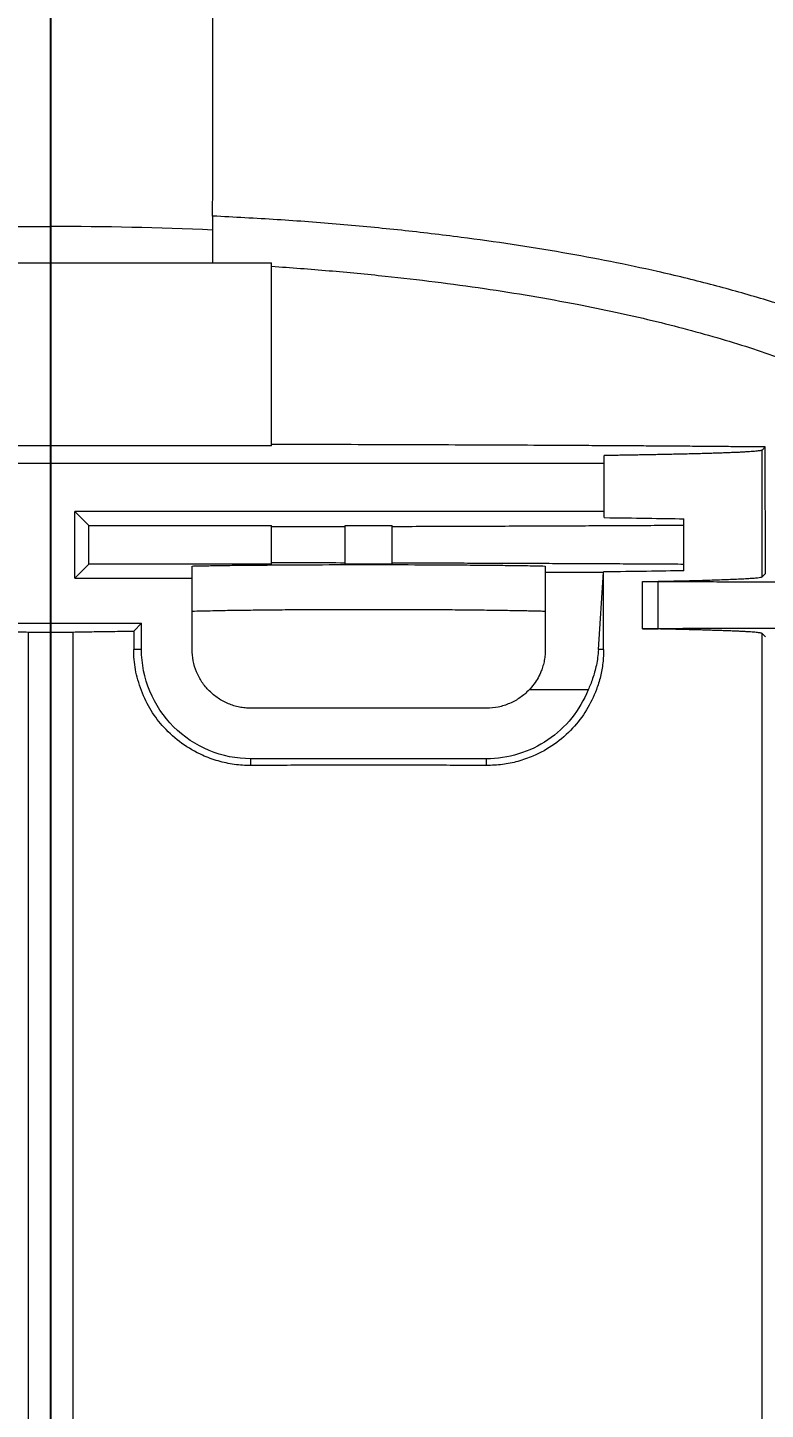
# Model space of a CAD drawing. Header units: inches. Extents: x 1631 to 3663, y 1126 to 1454.
# Drawn here: x 2404.71 to 2417.24, y 1308.65 to 1332.11 of the extents above; entities that cross this region are included whole.
import ezdxf

# ---------------------------------------------------------------- set-up
doc = ezdxf.new("R2010")
doc.units = ezdxf.units.IN
doc.header["$LTSCALE"] = 15
doc.styles.get("Standard").update_dxf_attribs({"font": 'txt', "bigfont": 'gbcbig.shx'})
doc.dimstyles.new('3', dxfattribs={"dimtxt": 3, "dimasz": 1, "dimexe": 0.18, "dimexo": 0.0625, "dimgap": 0.09, "dimtad": 0, "dimdsep": 46, "dimtxsty": 'Standard', "dimcen": 1, "dimclrd": 3, "dimclre": 3, "dimadec": 0, "dimazin": 2, "dimtfac": 1, "dimtofl": 0, "dimtmove": 0, "dimatfit": 3, "dimfxl": 1, "dimtolj": 1, "dimtzin": 0, "dimarcsym": 0})

# ---------------------------------------------------------------- blocks, each defined once
blk = doc.blocks.new('*D274')
at = {"color": 3, "lineweight": -2}
for p, q in [((2382.955, 1339.332), (2382.955, 1343.191)), ((2405.107, 1285.167), (2405.107, 1343.191)), ((2383.955, 1343.011), (2388.441, 1343.011)), ((2404.107, 1343.011), (2399.621, 1343.011))]:
    blk.add_line(p, q, dxfattribs=at)
at = {"color": 3}
for points in [[(2383.955, 1343.177), (2383.955, 1342.844), (2382.955, 1343.011)], [(2404.107, 1343.177), (2404.107, 1342.844), (2405.107, 1343.011)]]:
    blk.add_solid(points, dxfattribs=at)
at = {"layer": 'Defpoints', "color": 0}
for p in [(2382.955, 1343.011), (2382.955, 1339.27), (2405.107, 1285.104)]:
    blk.add_point(p, dxfattribs=at)
at = {"color": 0, "insert": (2394.031, 1343.011), "char_height": 3, "attachment_point": 5}
blk.add_mtext('\\A1;22.15', dxfattribs=at)
blk = doc.blocks.new('*D275')
at = {"color": 3, "lineweight": -2}
for p, q in [((2405.107, 1285.167), (2405.107, 1342.416)), ((2427.26, 1339.332), (2427.26, 1342.416)), ((2406.107, 1342.236), (2410.593, 1342.236)), ((2426.26, 1342.236), (2421.773, 1342.236))]:
    blk.add_line(p, q, dxfattribs=at)
at = {"color": 3}
for points in [[(2406.107, 1342.402), (2406.107, 1342.069), (2405.107, 1342.236)], [(2426.26, 1342.402), (2426.26, 1342.069), (2427.26, 1342.236)]]:
    blk.add_solid(points, dxfattribs=at)
at = {"layer": 'Defpoints', "color": 0}
for p in [(2427.26, 1342.236), (2427.26, 1339.27), (2405.107, 1285.104)]:
    blk.add_point(p, dxfattribs=at)
at = {"color": 0, "insert": (2416.183, 1342.236), "char_height": 3, "attachment_point": 5}
blk.add_mtext('\\A1;22.15', dxfattribs=at)

msp = doc.modelspace()

# ---------------------------------------------------------------- linework, layer by layer
at = {"color": 7, "linetype": 'Continuous', "lineweight": 15}
for p, q in [((2407.857, 1328.91), (2407.857, 1328.115)), ((2401.357, 1328.115), (2408.857, 1328.115)), ((2408.857, 1325.008), (2408.857, 1328.115)), ((2408.857, 1325.008), (2401.357, 1325.008)), ((2414.507, 1324.713), (2414.507, 1324.845)), ((2417.243, 1324.99), (2417.189, 1324.935)), ((2417.189, 1322.785), (2417.189, 1324.935)), ((2417.247, 1322.841), (2417.243, 1324.99)), ((2395.707, 1324.713), (2414.507, 1324.713)), ((2414.507, 1323.895), (2414.507, 1324.713)), ((2414.507, 1323.895), (2405.516, 1323.895)), ((2405.516, 1322.764), (2405.516, 1323.895)), ((2405.516, 1323.895), (2405.755, 1323.657)), ((2414.507, 1323.79), (2414.507, 1323.895)), ((2405.755, 1323.657), (2408.857, 1323.657)), ((2405.756, 1323.003), (2405.755, 1323.657)), ((2408.857, 1323.003), (2408.857, 1323.657)), ((2410.107, 1323.656), (2410.907, 1323.656)), ((2410.107, 1323.003), (2410.107, 1323.656)), ((2410.907, 1323.003), (2410.907, 1323.656)), ((2415.857, 1323.662), (2415.857, 1323.771)), ((2415.857, 1322.888), (2415.857, 1323.771)), ((2405.756, 1323.003), (2405.516, 1322.764)), ((2408.857, 1323.003), (2405.756, 1323.003)), ((2407.507, 1322.764), (2407.507, 1322.969)), ((2410.907, 1323.003), (2410.107, 1323.003)), ((2413.507, 1322.969), (2413.507, 1322.865)), ((2405.516, 1322.764), (2407.507, 1322.764)), ((2407.507, 1321.554), (2407.507, 1322.764)), ((2413.507, 1322.865), (2414.493, 1322.865)), ((2413.507, 1322.865), (2413.507, 1321.554)), ((2414.41, 1321.554), (2414.493, 1322.865)), ((2414.493, 1322.865), (2414.497, 1322.869)), ((2414.497, 1321.554), (2414.497, 1322.869)), ((2417.19, 1322.786), (2417.189, 1322.785)), ((2417.19, 1322.786), (2417.244, 1322.841)), ((2415.156, 1322.704), (2415.426, 1322.704)), ((2415.156, 1321.904), (2415.156, 1322.704)), ((2415.426, 1321.904), (2415.426, 1322.704)), ((2403.517, 1321.996), (2406.649, 1321.996)), ((2404.731, 1288.34), (2404.731, 1321.848)), ((2405.483, 1321.848), (2405.483, 1288.34)), ((2406.649, 1321.996), (2406.517, 1321.864)), ((2406.517, 1321.864), (2406.517, 1321.554)), ((2406.649, 1321.554), (2406.649, 1321.996)), ((2415.156, 1321.904), (2415.426, 1321.904)), ((2417.189, 1321.824), (2417.19, 1321.823)), ((2417.189, 1285.985), (2417.189, 1321.824)), ((2417.244, 1321.768), (2417.19, 1321.823)), ((2406.649, 1321.554), (2406.517, 1321.554)), ((2414.497, 1321.554), (2414.41, 1321.554)), ((2414.233, 1320.865), (2413.232, 1320.865)), ((2412.507, 1320.554), (2408.507, 1320.554)), ((2412.507, 1319.696), (2408.507, 1319.696)), ((2408.507, 1319.582), (2408.507, 1319.696)), ((2412.507, 1319.582), (2412.507, 1319.696))]:
    msp.add_line(p, q, dxfattribs=at)
msp.add_arc((2405.107, 1266.108), 62.626, 87.48338, 90.00014, dxfattribs=at)
for points, knots in [([(2407.857, 1328.91), (2407.858, 1329.83), (2407.858, 1330.753), (2407.858, 1332.611), (2407.858, 1333.547), (2407.857, 1334.485)], [0, 0, 0, 0, 0.5, 0.5, 1, 1, 1, 1]), ([(2419.837, 1326.477), (2419.757, 1326.516), (2419.595, 1326.597), (2419.344, 1326.712), (2419.085, 1326.826), (2418.816, 1326.938), (2418.539, 1327.047), (2418.253, 1327.153), (2417.799, 1327.314), (2417.157, 1327.519), (2416.306, 1327.757), (2415.194, 1328.026), (2413.785, 1328.305), (2412.324, 1328.524), (2411.057, 1328.673), (2410.015, 1328.773), (2408.946, 1328.854), (2408.223, 1328.891), (2407.857, 1328.91)], [0, 0, 0, 0, 0.025028, 0.050336, 0.075944, 0.10187, 0.128133, 0.154749, 0.181735, 0.253052, 0.326428, 0.402101, 0.533687, 0.671469, 0.751209, 0.832468, 0.915361, 1, 1, 1, 1]), ([(2402.357, 1328.674), (2402.586, 1328.683), (2403.044, 1328.702), (2403.732, 1328.721), (2404.419, 1328.732), (2404.878, 1328.734), (2405.107, 1328.734)], [0, 0, 0, 0, 0.25001, 0.500013, 0.75001, 1, 1, 1, 1]), ([(2408.857, 1328.058), (2409.021, 1328.047), (2409.347, 1328.024), (2409.832, 1327.984), (2410.312, 1327.941), (2411.197, 1327.851), (2412.453, 1327.695), (2413.751, 1327.476), (2414.694, 1327.283), (2415.318, 1327.141), (2415.917, 1326.99), (2416.49, 1326.829), (2417.04, 1326.66), (2417.39, 1326.537), (2417.563, 1326.477)], [0, 0, 0, 0, 0.053502, 0.106518, 0.1590642, 0.2111572, 0.398045, 0.5763021, 0.6511493, 0.7241578, 0.7954314, 0.8650818, 0.9332288, 1, 1, 1, 1]), ([(2417.243, 1324.99), (2417.134, 1324.991), (2416.913, 1324.993), (2416.574, 1324.996), (2416.226, 1324.999), (2415.869, 1325.002), (2415.502, 1325.004), (2415.126, 1325.007), (2414.741, 1325.01), (2414.346, 1325.012), (2413.942, 1325.014), (2413.379, 1325.017), (2412.648, 1325.021), (2411.741, 1325.024), (2410.805, 1325.028), (2409.842, 1325.03), (2409.188, 1325.032), (2408.857, 1325.032)], [0, 0, 0, 0, 0.042566, 0.08577, 0.129636, 0.17419, 0.219456, 0.265455, 0.31221, 0.359741, 0.408066, 0.457206, 0.56083, 0.666786, 0.775214, 0.886245, 1, 1, 1, 1]), ([(2417.189, 1324.935), (2417.185, 1324.934), (2417.179, 1324.931), (2417.156, 1324.926), (2417.124, 1324.922), (2417.083, 1324.917), (2417.033, 1324.913), (2416.975, 1324.909), (2416.909, 1324.905), (2416.837, 1324.901), (2416.758, 1324.897), (2416.672, 1324.894), (2416.582, 1324.89), (2416.486, 1324.887), (2416.386, 1324.883), (2416.282, 1324.88), (2416.174, 1324.877), (2416.063, 1324.874), (2415.949, 1324.871), (2415.833, 1324.868), (2415.715, 1324.866), (2415.596, 1324.863), (2415.475, 1324.861), (2415.354, 1324.858), (2415.232, 1324.856), (2415.11, 1324.854), (2414.988, 1324.852), (2414.867, 1324.85), (2414.746, 1324.848), (2414.627, 1324.846), (2414.547, 1324.845), (2414.507, 1324.845)], [0, 0, 0, 0, 0.044328, 0.087953, 0.130875, 0.173093, 0.214608, 0.25542, 0.295529, 0.334934, 0.373637, 0.411636, 0.448931, 0.485524, 0.521413, 0.556599, 0.591082, 0.624862, 0.657938, 0.690311, 0.721981, 0.752947, 0.783211, 0.812771, 0.841628, 0.869781, 0.897231, 0.923978, 0.950022, 0.975363, 1, 1, 1, 1]), ([(2410.907, 1323.642), (2411.089, 1323.642), (2411.449, 1323.643), (2411.983, 1323.645), (2412.505, 1323.647), (2413.017, 1323.649), (2413.518, 1323.651), (2414.007, 1323.653), (2414.486, 1323.655), (2414.954, 1323.657), (2415.411, 1323.66), (2415.709, 1323.662), (2415.857, 1323.662)], [0, 0, 0, 0, 0.107222, 0.212712, 0.316514, 0.418674, 0.519239, 0.61826, 0.71579, 0.811885, 0.906601, 1, 1, 1, 1]), ([(2408.857, 1323.638), (2409.066, 1323.638), (2409.483, 1323.639), (2409.899, 1323.64), (2410.107, 1323.64)], [0, 0, 0, 0, 0.499972, 1, 1, 1, 1]), ([(2407.507, 1322.969), (2407.539, 1322.97), (2407.603, 1322.971), (2407.708, 1322.973), (2407.819, 1322.975), (2407.938, 1322.977), (2408.127, 1322.98), (2408.401, 1322.983), (2408.779, 1322.986), (2409.185, 1322.989), (2409.755, 1322.992), (2410.507, 1322.993), (2411.259, 1322.992), (2411.829, 1322.989), (2412.235, 1322.986), (2412.613, 1322.983), (2412.918, 1322.979), (2413.158, 1322.976), (2413.346, 1322.973), (2413.453, 1322.97), (2413.507, 1322.969)], [0, 0, 0, 0, 0.025198, 0.050243, 0.075202, 0.100143, 0.125134, 0.187708, 0.25018, 0.312607, 0.375228, 0.500012, 0.624795, 0.687342, 0.749844, 0.81224, 0.87489, 0.916469, 0.958068, 1, 1, 1, 1]), ([(2410.107, 1323.02), (2409.899, 1323.02), (2409.483, 1323.021), (2409.066, 1323.022), (2408.857, 1323.022)], [0, 0, 0, 0, 0.500014, 1, 1, 1, 1]), ([(2415.857, 1322.997), (2415.722, 1322.998), (2415.451, 1323), (2415.037, 1323.002), (2414.614, 1323.004), (2414.182, 1323.006), (2413.741, 1323.008), (2413.291, 1323.01), (2412.832, 1323.012), (2412.363, 1323.014), (2411.886, 1323.015), (2411.4, 1323.017), (2411.072, 1323.018), (2410.907, 1323.018)], [0, 0, 0, 0, 0.084921, 0.170915, 0.258025, 0.346296, 0.435769, 0.526485, 0.618483, 0.711798, 0.806467, 0.902524, 1, 1, 1, 1]), ([(2415.156, 1322.704), (2415.215, 1322.705), (2415.337, 1322.708), (2415.515, 1322.711), (2415.694, 1322.715), (2415.873, 1322.719), (2416.05, 1322.723), (2416.222, 1322.728), (2416.387, 1322.733), (2416.545, 1322.739), (2416.691, 1322.744), (2416.824, 1322.75), (2416.94, 1322.757), (2417.039, 1322.763), (2417.115, 1322.77), (2417.169, 1322.778), (2417.182, 1322.783), (2417.189, 1322.785)], [0, 0, 0, 0, 0.048109, 0.09887, 0.152281, 0.208344, 0.267058, 0.328423, 0.39244, 0.459107, 0.528425, 0.600394, 0.675014, 0.752285, 0.832206, 0.914778, 1, 1, 1, 1]), ([(2415.426, 1322.704), (2415.505, 1322.704), (2415.663, 1322.704), (2415.899, 1322.704), (2416.133, 1322.704), (2416.365, 1322.703), (2416.595, 1322.703), (2416.824, 1322.702), (2417.051, 1322.701), (2417.277, 1322.699), (2417.5, 1322.698), (2417.83, 1322.696), (2418.258, 1322.692), (2418.764, 1322.687), (2419.237, 1322.681), (2419.674, 1322.674), (2420.07, 1322.666), (2420.422, 1322.658), (2420.725, 1322.649), (2420.961, 1322.64), (2421.138, 1322.632), (2421.267, 1322.624), (2421.358, 1322.616), (2421.415, 1322.608), (2421.422, 1322.602), (2421.426, 1322.6)], [0, 0, 0, 0, 0.02517, 0.050198, 0.07512, 0.099977, 0.124806, 0.149647, 0.174538, 0.19952, 0.22463, 0.249905, 0.312372, 0.374891, 0.437276, 0.499804, 0.562286, 0.62474, 0.68724, 0.749807, 0.800231, 0.850151, 0.899877, 0.949723, 1, 1, 1, 1]), ([(2413.507, 1322.198), (2413.475, 1322.199), (2413.411, 1322.2), (2413.306, 1322.203), (2413.194, 1322.205), (2413.075, 1322.208), (2412.885, 1322.211), (2412.611, 1322.215), (2412.233, 1322.22), (2411.827, 1322.223), (2411.257, 1322.226), (2410.507, 1322.228), (2409.757, 1322.226), (2409.188, 1322.223), (2408.782, 1322.22), (2408.404, 1322.215), (2408.099, 1322.211), (2407.858, 1322.206), (2407.669, 1322.202), (2407.561, 1322.199), (2407.507, 1322.198)], [0, 0, 0, 0, 0.025279, 0.050403, 0.075442, 0.100462, 0.125532, 0.188129, 0.250629, 0.312969, 0.375502, 0.500003, 0.624506, 0.686966, 0.749382, 0.811809, 0.874485, 0.916198, 0.957931, 1, 1, 1, 1]), ([(2421.426, 1322.009), (2421.425, 1322.008), (2421.423, 1322.005), (2421.409, 1322.001), (2421.386, 1321.997), (2421.354, 1321.993), (2421.313, 1321.989), (2421.262, 1321.985), (2421.203, 1321.981), (2421.134, 1321.977), (2421.056, 1321.973), (2420.927, 1321.967), (2420.725, 1321.96), (2420.422, 1321.951), (2420.07, 1321.943), (2419.674, 1321.935), (2419.237, 1321.928), (2418.764, 1321.922), (2418.258, 1321.917), (2417.759, 1321.913), (2417.279, 1321.909), (2416.826, 1321.907), (2416.365, 1321.906), (2415.898, 1321.905), (2415.584, 1321.905), (2415.426, 1321.904)], [0, 0, 0, 0, 0.025205, 0.050267, 0.075224, 0.100113, 0.124975, 0.149849, 0.174774, 0.199788, 0.224931, 0.250239, 0.312746, 0.375302, 0.437696, 0.500232, 0.5627, 0.62514, 0.687601, 0.750125, 0.800487, 0.850345, 0.900008, 0.949789, 1, 1, 1, 1]), ([(2403.64, 1321.865), (2403.706, 1321.864), (2403.838, 1321.862), (2404.029, 1321.86), (2404.215, 1321.857), (2404.393, 1321.854), (2404.566, 1321.851), (2404.676, 1321.849), (2404.731, 1321.848)], [0, 0, 0, 0, 0.167044, 0.333634, 0.499996, 0.666359, 0.832951, 1, 1, 1, 1]), ([(2404.731, 1321.848), (2404.75, 1321.847), (2404.787, 1321.847), (2404.851, 1321.846), (2404.923, 1321.845), (2405.009, 1321.845), (2405.107, 1321.845), (2405.205, 1321.845), (2405.303, 1321.845), (2405.399, 1321.846), (2405.454, 1321.847), (2405.483, 1321.848)], [0, 0, 0, 0, 0.0981274, 0.1893365, 0.2759421, 0.3812956, 0.5001721, 0.61849, 0.7243987, 0.8553317, 1, 1, 1, 1]), ([(2405.483, 1321.848), (2405.535, 1321.849), (2405.64, 1321.851), (2405.804, 1321.854), (2405.974, 1321.856), (2406.149, 1321.859), (2406.33, 1321.862), (2406.454, 1321.863), (2406.517, 1321.864)], [0, 0, 0, 0, 0.167013, 0.333612, 0.500004, 0.666395, 0.832991, 1, 1, 1, 1]), ([(2417.189, 1321.824), (2417.186, 1321.825), (2417.18, 1321.828), (2417.158, 1321.832), (2417.129, 1321.837), (2417.091, 1321.841), (2417.045, 1321.845), (2416.993, 1321.849), (2416.933, 1321.853), (2416.867, 1321.856), (2416.796, 1321.86), (2416.719, 1321.863), (2416.638, 1321.867), (2416.553, 1321.87), (2416.464, 1321.873), (2416.372, 1321.876), (2416.277, 1321.879), (2416.18, 1321.882), (2416.08, 1321.885), (2415.979, 1321.887), (2415.877, 1321.89), (2415.774, 1321.892), (2415.671, 1321.895), (2415.567, 1321.897), (2415.464, 1321.899), (2415.361, 1321.901), (2415.259, 1321.903), (2415.19, 1321.904), (2415.156, 1321.904)], [0, 0, 0, 0, 0.049491, 0.098099, 0.145825, 0.192669, 0.23863, 0.283709, 0.327906, 0.37122, 0.413652, 0.455202, 0.49587, 0.535655, 0.574558, 0.612578, 0.649716, 0.685972, 0.721345, 0.755836, 0.789445, 0.822171, 0.854015, 0.884977, 0.915056, 0.944253, 0.972568, 1, 1, 1, 1]), ([(2408.507, 1319.582), (2408.46, 1319.583), (2408.365, 1319.584), (2408.224, 1319.599), (2408.085, 1319.623), (2407.948, 1319.657), (2407.813, 1319.701), (2407.602, 1319.787), (2407.326, 1319.947), (2407.036, 1320.206), (2406.802, 1320.508), (2406.666, 1320.792), (2406.586, 1321.031), (2406.544, 1321.207), (2406.521, 1321.381), (2406.518, 1321.496), (2406.517, 1321.554)], [0, 0, 0, 0, 0.045473, 0.090874, 0.136408, 0.182274, 0.228669, 0.275783, 0.408125, 0.542868, 0.660202, 0.77965, 0.839657, 0.895632, 0.94685, 1, 1, 1, 1]), ([(2408.507, 1319.696), (2408.264, 1319.696), (2408.021, 1319.744), (2407.571, 1319.93), (2407.365, 1320.068), (2407.021, 1320.412), (2406.883, 1320.618), (2406.697, 1321.068), (2406.649, 1321.311), (2406.649, 1321.554)], [0, 0, 0, 0, 0.25, 0.25, 0.5, 0.5, 0.75, 0.75, 1, 1, 1, 1]), ([(2408.507, 1320.554), (2408.474, 1320.555), (2408.409, 1320.557), (2408.312, 1320.572), (2408.217, 1320.596), (2408.093, 1320.64), (2407.948, 1320.717), (2407.796, 1320.843), (2407.67, 1320.995), (2407.578, 1321.169), (2407.518, 1321.358), (2407.511, 1321.489), (2407.507, 1321.554)], [0, 0, 0, 0, 0.0627968, 0.1250264, 0.1872988, 0.2502231, 0.3750179, 0.5001477, 0.6249424, 0.7500721, 0.8749508, 1, 1, 1, 1]), ([(2414.497, 1321.554), (2414.497, 1321.516), (2414.495, 1321.438), (2414.485, 1321.322), (2414.468, 1321.207), (2414.444, 1321.094), (2414.413, 1320.981), (2414.346, 1320.784), (2414.214, 1320.512), (2413.973, 1320.199), (2413.668, 1319.93), (2413.347, 1319.752), (2413.045, 1319.647), (2412.78, 1319.591), (2412.598, 1319.585), (2412.507, 1319.582)], [0, 0, 0, 0, 0.035373, 0.070652, 0.106025, 0.141678, 0.177794, 0.214548, 0.336037, 0.462788, 0.599107, 0.736634, 0.825762, 0.913085, 1, 1, 1, 1]), ([(2413.507, 1321.554), (2413.506, 1321.523), (2413.505, 1321.461), (2413.491, 1321.368), (2413.469, 1321.276), (2413.436, 1321.178), (2413.387, 1321.073), (2413.321, 1320.966), (2413.261, 1320.898), (2413.232, 1320.865)], [0, 0, 0, 0, 0.136037, 0.269791, 0.40135, 0.530806, 0.69844, 0.854721, 1, 1, 1, 1]), ([(2414.41, 1321.554), (2414.406, 1321.508), (2414.398, 1321.419), (2414.376, 1321.29), (2414.347, 1321.171), (2414.313, 1321.061), (2414.276, 1320.96), (2414.247, 1320.896), (2414.233, 1320.865)], [0, 0, 0, 0, 0.199713, 0.38619, 0.559445, 0.71949, 0.866337, 1, 1, 1, 1]), ([(2413.232, 1320.865), (2413.208, 1320.842), (2413.16, 1320.794), (2413.08, 1320.733), (2412.994, 1320.679), (2412.872, 1320.62), (2412.71, 1320.566), (2412.575, 1320.558), (2412.507, 1320.554)], [0, 0, 0, 0, 0.125166, 0.249408, 0.374022, 0.500288, 0.749414, 1, 1, 1, 1]), ([(2414.233, 1320.865), (2414.097, 1320.523), (2413.855, 1320.223), (2413.244, 1319.809), (2412.876, 1319.696), (2412.507, 1319.696)], [0, 0, 0, 0, 0.5, 0.5, 1, 1, 1, 1]), ([(2412.507, 1319.582), (2412.426, 1319.582), (2412.264, 1319.583), (2412.018, 1319.584), (2411.769, 1319.585), (2411.519, 1319.586), (2411.267, 1319.587), (2411.015, 1319.587), (2410.761, 1319.587), (2410.507, 1319.587), (2410.253, 1319.587), (2410, 1319.587), (2409.747, 1319.587), (2409.495, 1319.586), (2409.245, 1319.585), (2408.997, 1319.584), (2408.75, 1319.583), (2408.588, 1319.582), (2408.507, 1319.582)], [0, 0, 0, 0, 0.0625, 0.125001, 0.187501, 0.250001, 0.312501, 0.375001, 0.4375, 0.5, 0.5625, 0.624999, 0.687499, 0.749999, 0.812499, 0.874999, 0.9375, 1, 1, 1, 1])]:
    msp.add_open_spline(points, degree=3, knots=knots, dxfattribs=at)
for points in [[(2414.507, 1323.79), (2415.018, 1323.784), (2415.475, 1323.777), (2415.857, 1323.771)], [(2415.857, 1322.888), (2415.472, 1322.882), (2415.013, 1322.875), (2414.497, 1322.869)]]:
    msp.add_open_spline(points, degree=3, dxfattribs=at)

# ---------------------------------------------------------------- dimensions: what is measured, and where the dimension line sits
for base, p2, picture, middle in [((2382.955, 1343.011), (2382.955, 1339.27), '*D274', (2394.031, 1343.011)), ((2427.26, 1342.236), (2427.26, 1339.27), '*D275', (2416.183, 1342.236))]:
    dim = msp.add_linear_dim(base=base, p1=(2405.107, 1285.104), p2=p2, dimstyle='3')
    dim.commit()
    dim.dimension.update_dxf_attribs({"geometry": picture, "text_midpoint": middle})

doc.saveas('drawing.dxf')
